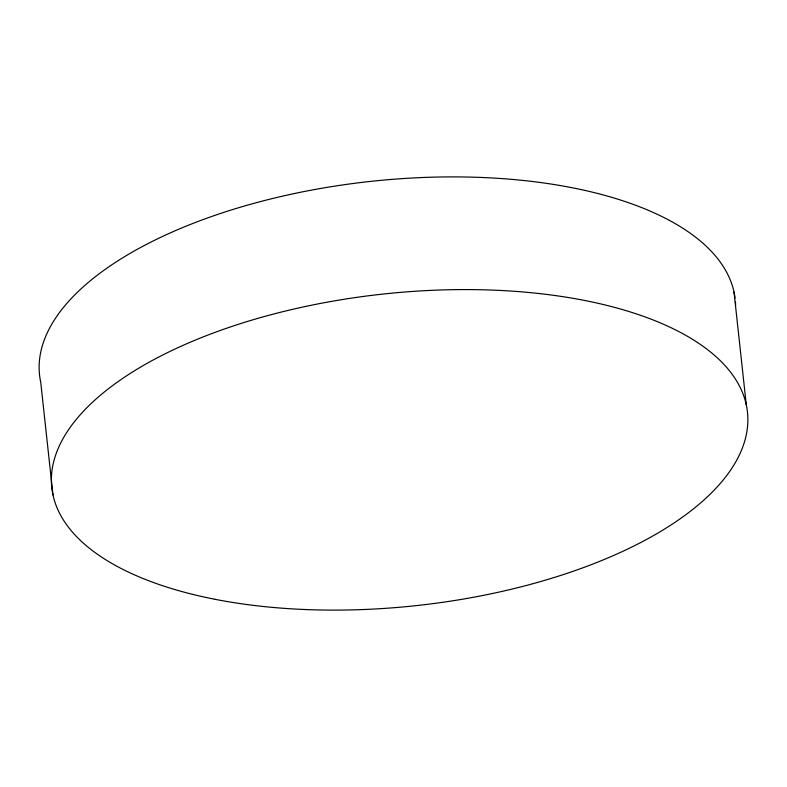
<?xml version="1.0" encoding="UTF-8"?>
<svg xmlns="http://www.w3.org/2000/svg" width="787" height="787" viewBox="0 0 787 787"><rect width="100%" height="100%" fill="white"/><g stroke="black" fill="none" stroke-linecap="round" stroke-linejoin="round"><path stroke-width="1.18" d="M734.025 292.075L746.273 404.764M52.975 494.925L40.727 382.236A349.881 156.662 -6.2 0 1 360.771 182.525A349.881 156.662 -6.2 0 1 735.048 298.027M735.422 301.628A349.881 156.662 -6.2 0 1 735.599 305.248M214.999 599.301A349.881 156.662 -6.2 0 0 747.65 425.226A349.881 156.662 -6.2 0 0 236.208 325.011A349.881 156.662 -6.2 0 0 214.999 599.301"/></g></svg>
